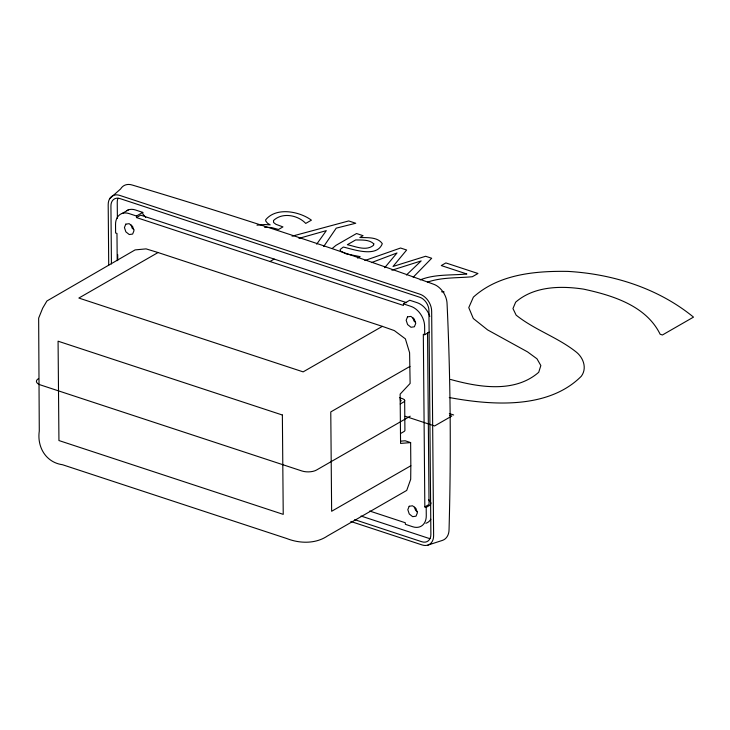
<?xml version="1.0" encoding="UTF-8"?>
<svg xmlns="http://www.w3.org/2000/svg" width="730" height="730" viewBox="0 0 730 730"><rect width="100%" height="100%" fill="white"/><g stroke="black" fill="none" stroke-linecap="round" stroke-linejoin="round"><path stroke-width="1.09" d="M410.835 465.758L410.698 479.281L406.71 490.432L327.514 535.948C315.688 544.005 299.747 543.649 286.808 538.548L62.515 464.727C45.853 462.437 36.947 446.97 39.283 431.056L38.654 318.125L42.678 308.16L46.912 300.988L135.096 249.906L146.064 248.875L158.054 252.534L382.347 326.356L394.337 330.59L405.387 338.857L409.594 352.709L410.123 383.442L400.14 394.127L400.569 443.42L410.634 442.59L410.835 465.758L331.639 511.274L330.772 411.921L409.968 366.405M323.709 246.494L336.229 228.152L355.738 223.252L348.721 220.944L292.064 236.191M316.674 244.194L326.319 230.625L298.944 238.363M384.692 267.718L397.001 252.963L371.497 262.59M332.269 248.428L336.001 245.335L356.541 233.527L363.075 235.68L359.872 237.515C367.318 237.788 377.583 236.757 382.31 243.665C376.863 257.936 353.849 249.505 343.319 247.032L340.18 249.468L340.454 251.074L346.248 253.903L360.173 256.641L357.6 258.11M413.189 277.227L431.685 258.256L425.636 256.266L393.023 266.459L406.637 250.016L400.56 248.018L364.845 260.546M406.437 274.991L421.173 260.92L391.91 270.209M109.692 198.669L120.623 188.942A17.255 12.264 60.1 0 1 132.395 185.082A4128.095 1803.164 -0.5 0 1 433.282 284.107A17.255 12.264 60.1 0 1 447.088 304.127A2307.265 1272.098 -71.8 0 1 449.06 529.232A17.255 12.264 60.1 0 1 442.334 540.428L427.917 545.091M400.624 401.29L401.162 400.514L400.186 399.839M122.257 213.415L128.571 209.784M117.211 260.701L116.973 233.436L115.605 232.989L115.532 224.603A17.255 12.264 60.1 0 1 129.073 213.58L136.464 216.016L142.779 212.384L142.788 213.936L145.744 217.339M136.464 216.016L136.474 217.567L140.689 215.149L406.61 302.667M158.054 252.534L78.849 298.05L303.142 371.871L382.347 326.356M269.954 261.495L274.17 259.077M136.474 217.567L403.435 305.432L403.425 303.881L409.74 300.249L417.122 302.676A17.255 12.264 60.1 0 1 429.833 316.382M430.709 504.749L426.201 507.341L424.833 506.894L423.327 334.267L424.696 334.714L429.204 332.123M400.223 403.991L403.562 402.066A5.475 2.391 -0.5 0 0 402.568 398.717L399.465 397.695M410.224 416.182L316.464 470.065A10.357 4.526 -0.5 0 1 301.946 470.987L40.451 384.929A10.357 4.526 -0.5 0 1 38.562 378.596M400.478 433.556L403.827 431.64A5.475 2.391 -0.5 0 0 404.913 429.861L404.657 400.286M424.833 506.894L429.039 504.476L427.543 332.935M420.206 279.891C434.898 273.942 451.341 275.493 466.844 273.987L441.267 265.565L445.866 262.928L477.967 273.495L472.356 276.725C457.418 278.139 441.75 277.144 427.442 282.154M256.978 225.187L265.026 224.521L270.2 224.867L267.518 223.234L265.793 221.081L265.656 219.839C276.132 206.855 299.291 211.235 311.409 220.159L305.733 223.416C297.904 215.058 282.346 212.065 273.513 220.515L273.595 222.531L275.958 224.32L282.966 226.902L278.504 229.466L271.496 227.55L264.561 227.304M400.688 441.157L405.168 440.783L410.634 442.59M441.559 291.763L444.141 291.954M449.26 397.522C491.728 405.396 548.239 409.512 581.336 376.215C587.093 368.458 583.58 358.193 576.727 352.435C558.14 337.406 534.743 330.06 516.137 315.132L512.962 308.571L515.645 302.174C534.032 286.169 560.64 285.631 583.653 289.144C612.497 295.385 646.132 305.66 660.139 334.24L662.42 334.988L693.5 317.121C658.314 288.286 612.826 273.96 567.812 271.396C535.136 270.848 498.718 274.234 473.387 297.128L468.769 307.622L473.314 318.517L487.613 329.905L527.516 351.869L536.952 358.777L540.848 365.548L538.713 372.291C514.641 393.297 478.834 387.301 450.574 379.454M142.779 212.384L135.388 209.957A17.255 12.264 60.1 0 0 126.655 210.678M403.425 303.881L410.808 306.308A17.255 12.264 60.1 0 1 424.623 326.337L424.696 334.714M449.342 413.572L453.659 414.996M449.653 415.343L451.815 416.054L434.569 425.964L405.187 416.292M369.672 511.027L405.332 522.771L405.351 524.322L412.733 526.75A17.255 12.264 60.1 0 0 426.274 515.727L426.201 507.341M361.012 516.028L428.054 538.092A11.525 8.194 60.1 0 0 430.016 538.521M354.698 519.66L421.739 541.724A11.525 8.194 60.1 0 0 430.882 534.278L428.93 310.715A11.525 8.194 60.1 0 0 419.604 297.192L120.076 198.615A11.525 8.194 60.1 0 0 110.933 206.052L111.434 263.932M350.838 521.485L422.123 544.945A14.646 10.412 60.1 0 0 433.62 535.592L431.658 311.199A14.646 10.412 60.1 0 0 419.942 294.208L119.683 195.385A14.646 10.412 60.1 0 0 108.195 204.747L108.715 265.109M415.607 322.286L413.91 320.926L412.833 317.705M133.873 229.558L132.176 228.207L131.099 224.977M417.259 511.675L415.562 510.325L414.485 507.095M428.62 499.594L431.147 503.262M117.384 218.316L117.247 202.42A11.525 8.194 60.1 0 1 118.032 198.286M117.703 254.624L117.749 260.3M430.828 519.258A17.255 12.264 60.1 0 1 425.873 523.291M373.796 243.847L373.577 245.253C366.077 251.494 355.592 246.384 347.343 244.714L355.683 239.924C361.678 240.143 369.106 239.321 373.796 243.847M125.797 224.156L124.429 227.532L125.861 231.839L129.256 234.54L132.632 234.065L134.001 230.68L132.559 226.382L129.164 223.672L125.797 224.156M407.523 316.875L406.163 320.26L407.596 324.558L410.99 327.268L414.366 326.784L415.735 323.408L414.293 319.101L410.899 316.4L407.523 316.875M409.183 506.273L407.815 509.649L409.247 513.957L412.642 516.658L416.018 516.183L417.387 512.798L415.945 508.5L412.55 505.79L409.183 506.273M282.364 415.014L58.072 341.193L58.938 440.546L283.231 514.367L282.364 415.014"/></g></svg>
